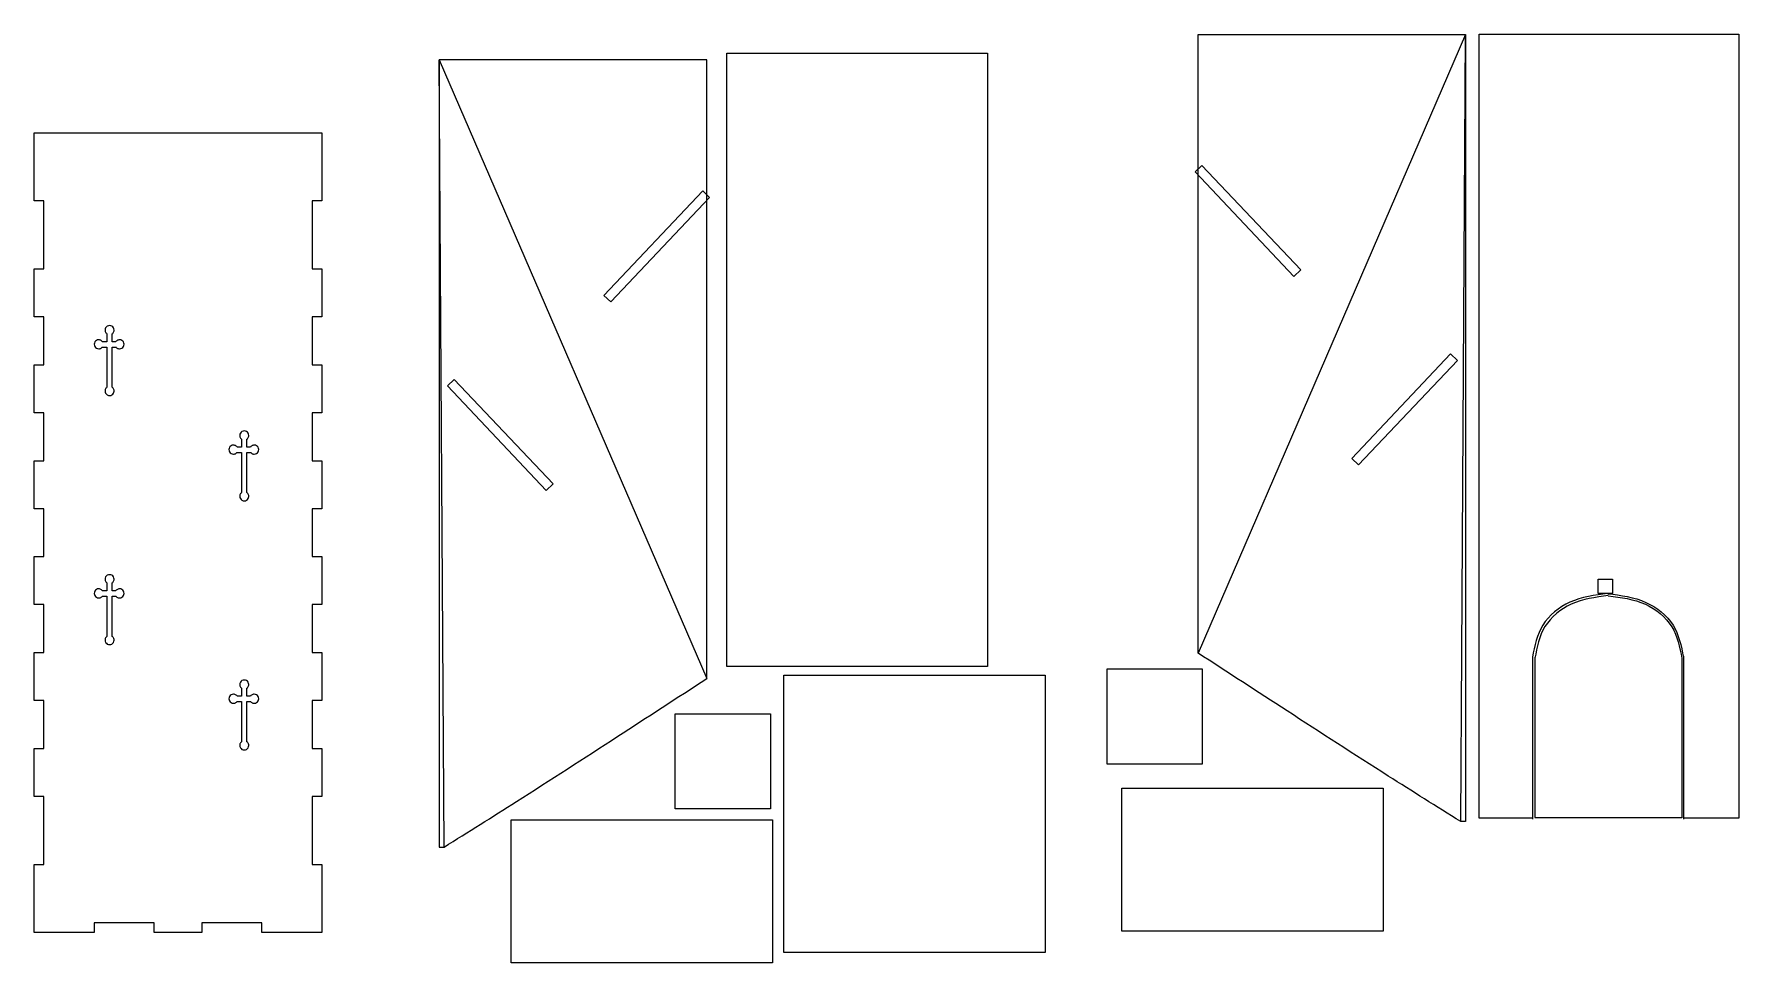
# Model space of a CAD drawing. Extents: x -548 to 2336, y 6 to 838.
# Drawn here: x 824 to 2336, y 6 to 829 of the extents above; entities that cross this region are included whole.
import ezdxf

# ---------------------------------------------------------------- set-up
doc = ezdxf.new("R2010")
doc.units = 0
doc.layers.get('0').update_dxf_attribs({"linetype": 'CONTINUOUS'})

msp = doc.modelspace()

# ---------------------------------------------------------------- linework, layer by layer
at = {"color": 6}
for points in [[(1856.093538, 280.305989), (1856.093538, 828.696613), (2093.288818, 828.696613), (2093.288818, 828.696613)], [(2093.288818, 828.696613), (2093.288818, 130.918453), (2088.913858, 130.918453)], [(1183.387984, 806.097571), (1183.387984, 108.319411), (1187.762944, 108.319411)], [(1420.583264, 257.706947), (1420.583264, 806.097571), (1183.387984, 806.097571), (1183.387984, 806.097571)], [(1438.35072, 812.157974), (1669.49288, 812.157974), (1669.49288, 268.385749), (1438.35072, 268.385749), (1438.35072, 812.157974)], [(1720.5556, 260.749117), (1720.5556, 14.957621), (1488.92288, 14.957621), (1488.92288, 260.749117), (1720.5556, 260.749117)], [(2020.30256, 160.665389), (2020.30256, 33.695461), (1788.65152, 33.695461), (1788.65152, 160.665389), (2020.30256, 160.665389)], [(1479.0464, 132.632477), (1479.0464, 5.662581), (1247.39536, 5.662581), (1247.39536, 132.632477), (1479.0464, 132.632477)]]:
    msp.add_lwpolyline(points, close=True, dxfattribs=at)
for points in [[(2151.94232, 133.911589), (2105.3032, 133.911589), (2105.3032, 828.992349), (2335.5016, 828.992349), (2335.5016, 133.911589), (2287.28688, 133.911589)], [(2152.442999, 277.551123), (2152.442999, 133.206017)], [(2286.421219, 277.47065), (2286.421219, 133.125543)]]:
    msp.add_lwpolyline(points, dxfattribs=at)
at = {"color": 5}
for points in [[(824.40008, 741.359109), (1079.5184, 741.359109), (1079.5184, 681.122838), (1071.014456, 681.122838), (1071.014456, 620.886573), (1079.5184, 620.886573), (1079.5184, 578.366845), (1071.014456, 578.366845), (1071.014456, 535.847133), (1079.5184, 535.847133), (1079.5184, 493.327413), (1071.014456, 493.327413), (1071.014456, 450.807693), (1079.5184, 450.807693), (1079.5184, 408.287965), (1071.014456, 408.287965), (1071.014456, 365.768253), (1079.5184, 365.768253), (1079.5184, 323.248525), (1071.014456, 323.248525), (1071.014456, 280.728813), (1079.5184, 280.728813), (1079.5184, 238.209085), (1071.014456, 238.209085), (1071.014456, 195.689373), (1079.5184, 195.689373), (1079.5184, 153.169645), (1071.014456, 153.169645), (1071.014456, 92.933381), (1079.5184, 92.933381), (1079.5184, 32.697109), (1026.368752, 32.697109), (1026.368752, 41.201053), (973.219096, 41.201053), (973.219096, 32.697109), (930.699376, 32.697109), (930.699376, 41.201053), (877.54973, 41.201053), (877.54973, 32.697109), (824.40008, 32.697109), (824.40008, 92.933381), (832.904024, 92.933381), (832.904024, 153.169645), (824.40008, 153.169645), (824.40008, 195.689373), (832.904024, 195.689373), (832.904024, 238.209085), (824.40008, 238.209085), (824.40008, 280.728813), (832.904024, 280.728813), (832.904024, 323.248525), (824.40008, 323.248525), (824.40008, 365.768253), (832.904024, 365.768253), (832.904024, 408.287965), (824.40008, 408.287965), (824.40008, 450.807693), (832.904024, 450.807693), (832.904024, 493.327413), (824.40008, 493.327413), (824.40008, 535.847133), (832.904024, 535.847133), (832.904024, 578.366845), (824.40008, 578.366845), (824.40008, 620.886573), (832.904024, 620.886573), (832.904024, 681.122838), (824.40008, 681.122838), (824.40008, 741.359109)], [(1859.600674, 712.528232), (1947.141735, 619.904641), (1941.043359, 614.1409), (1853.502299, 706.764491), (1859.600674, 712.528232)], [(1417.076127, 689.92919), (1329.535067, 597.305599), (1335.633443, 591.541859), (1423.174503, 684.165449), (1417.076127, 689.92919)], [(2079.851154, 545.444787), (1992.310099, 452.821203), (1998.408457, 447.057479), (2085.949512, 539.681063), (2079.851154, 545.444787)], [(1196.825648, 522.845746), (1284.366703, 430.222161), (1278.268344, 424.458437), (1190.72729, 517.082022), (1196.825648, 522.845746)], [(2210.71664, 345.836597), (2223.58232, 345.836597), (2223.58232, 332.970869), (2210.71664, 332.970869), (2210.71664, 345.836597)]]:
    msp.add_lwpolyline(points, close=True, dxfattribs=at)
at = {"color": 3}
for points in [[(888.977351, 563.322277), (888.977351, 556.284908), (885.003672, 556.284908)], [(891.291431, 570.603638), (891.291431, 570.603638)], [(896.823831, 556.284908), (893.599591, 556.284908), (893.599591, 563.316357)], [(884.807352, 551.525948), (888.977351, 551.525948), (888.977351, 515.874952)], [(893.599591, 515.880872), (893.599591, 551.525948), (897.020151, 551.525948)], [(1008.373475, 469.948413), (1008.373475, 462.911044), (1004.399796, 462.911044)], [(1010.687555, 477.229774), (1010.687555, 477.229774)], [(1016.219955, 462.911044), (1012.995715, 462.911044), (1012.995715, 469.942493)], [(1004.203476, 458.152084), (1008.373475, 458.152084), (1008.373475, 422.501088)], [(1012.995715, 422.507008), (1012.995715, 458.152084), (1016.416275, 458.152084)], [(891.291431, 349.803614), (891.291431, 349.803614)], [(888.977351, 342.522253), (888.977351, 335.484884), (885.003672, 335.484884)], [(896.823831, 335.484884), (893.599591, 335.484884), (893.599591, 342.516333)], [(884.807352, 330.725924), (888.977351, 330.725924), (888.977351, 295.074928)], [(893.599591, 295.080848), (893.599591, 330.725924), (897.020151, 330.725924)], [(1008.373475, 249.148413), (1008.373475, 242.111044), (1004.399796, 242.111044)], [(1010.687555, 256.429774), (1010.687555, 256.429774)], [(1016.219955, 242.111044), (1012.995715, 242.111044), (1012.995715, 249.142493)], [(1004.203476, 237.352084), (1008.373475, 237.352084), (1008.373475, 201.701088)], [(1012.995715, 201.707008), (1012.995715, 237.352084), (1016.416275, 237.352084)]]:
    msp.add_lwpolyline(points, dxfattribs=at)
at = {"color": 5}
for points in [[(2154.608989, 276.593731), (2154.608989, 134.449844), (2220.395882, 134.449844)], [(2284.979315, 276.514485), (2284.979315, 134.370598), (2220.778126, 134.370598)]]:
    msp.add_lwpolyline(points, dxfattribs=at)
at = {"color": 1}
for points in [[(1775.41664, 266.212301), (1859.818376, 266.212301), (1859.818376, 181.810557), (1775.41664, 181.810557), (1775.41664, 266.212301)], [(1392.61096, 226.513917), (1477.012696, 226.513917), (1477.012696, 142.112173), (1392.61096, 142.112173), (1392.61096, 226.513917)]]:
    msp.add_lwpolyline(points, close=True, dxfattribs=at)
at = {"color": 3}
for points, knots in [([(891.291431, 570.603638), (890.584528, 570.493405), (889.191876, 570.276238), (887.65808, 568.681895), (887.164113, 566.857168), (887.425157, 565.302108), (888.01682, 564.14148), (888.658052, 563.594596), (888.977351, 563.322277)], [0, 0, 0, 0, 2.096687, 4.13063, 6.227372, 7.532557, 8.79175, 10.040647, 10.040647, 10.040647, 10.040647]), ([(893.599591, 563.316357), (893.920073, 563.588761), (894.563729, 564.135858), (895.15729, 565.299071), (895.419022, 566.856124), (894.924908, 568.6819), (893.391049, 570.27626), (891.998365, 570.493411), (891.291431, 570.603638)], [0, 0, 0, 0, 1.251662, 2.51384, 3.822109, 5.918847, 7.952792, 10.049568, 10.049568, 10.049568, 10.049568]), ([(885.003672, 556.284908), (884.731297, 556.616063), (884.184402, 557.28098), (883.003047, 557.896665), (881.432602, 558.16609), (879.582706, 557.669741), (878.051708, 556.135881), (877.483465, 554.036319), (878.051719, 551.936746), (879.582579, 550.402844), (881.395687, 549.916551), (882.893672, 550.152159), (883.993767, 550.671376), (884.537057, 551.242036), (884.807352, 551.525948)], [0, 0, 0, 0, 1.275643, 2.561335, 3.893989, 5.990744, 8.024647, 10.121325, 12.218093, 14.252001, 16.348753, 17.57122, 18.750716, 19.918543, 19.918543, 19.918543, 19.918543]), ([(897.020151, 551.525948), (897.290452, 551.242036), (897.833755, 550.671374), (898.933851, 550.152169), (900.431823, 549.916545), (902.244919, 550.402866), (903.775817, 551.936728), (904.34414, 554.036319), (903.775828, 556.135898), (902.244791, 557.669722), (900.394898, 558.166092), (898.824455, 557.896664), (897.6431, 557.28098), (897.096206, 556.616063), (896.823831, 556.284908)], [0, 0, 0, 0, 1.16784, 2.347352, 3.569783, 5.666521, 7.700469, 9.797247, 11.893935, 13.927878, 16.024619, 17.357272, 18.642965, 19.918608, 19.918608, 19.918608, 19.918608]), ([(888.977351, 515.874952), (888.65799, 515.602161), (888.016267, 515.054014), (887.425482, 513.890469), (887.164009, 512.336918), (887.658052, 510.49562), (889.191894, 508.964673), (891.291461, 508.396418), (893.391032, 508.964652), (894.924933, 510.495615), (895.419133, 512.337946), (895.156947, 513.893463), (894.564286, 515.059599), (893.920135, 515.607984), (893.599591, 515.880872)], [0, 0, 0, 0, 1.249967, 2.511681, 3.818381, 5.915138, 7.949044, 10.045722, 12.142489, 14.176397, 16.27315, 17.582865, 18.847594, 20.100349, 20.100349, 20.100349, 20.100349]), ([(1010.687555, 477.229774), (1009.980652, 477.119541), (1008.588, 476.902374), (1007.054204, 475.308031), (1006.560237, 473.483304), (1006.821281, 471.928244), (1007.412944, 470.767616), (1008.054176, 470.220732), (1008.373475, 469.948413)], [0, 0, 0, 0, 2.096687, 4.13063, 6.227372, 7.532557, 8.79175, 10.040647, 10.040647, 10.040647, 10.040647]), ([(1012.995715, 469.942493), (1013.316197, 470.214897), (1013.959853, 470.761994), (1014.553414, 471.925207), (1014.815146, 473.48226), (1014.321032, 475.308036), (1012.787173, 476.902396), (1011.394489, 477.119547), (1010.687555, 477.229774)], [0, 0, 0, 0, 1.251662, 2.51384, 3.822109, 5.918847, 7.952792, 10.049568, 10.049568, 10.049568, 10.049568]), ([(1004.399796, 462.911044), (1004.127421, 463.242199), (1003.580526, 463.907116), (1002.399171, 464.522801), (1000.828726, 464.792226), (998.97883, 464.295877), (997.447832, 462.762017), (996.879589, 460.662455), (997.447843, 458.562882), (998.978703, 457.02898), (1000.791811, 456.542687), (1002.289796, 456.778295), (1003.389891, 457.297512), (1003.933181, 457.868172), (1004.203476, 458.152084)], [0, 0, 0, 0, 1.275643, 2.561335, 3.893989, 5.990744, 8.024647, 10.121325, 12.218093, 14.252001, 16.348753, 17.57122, 18.750716, 19.918543, 19.918543, 19.918543, 19.918543]), ([(1016.416275, 458.152084), (1016.686576, 457.868172), (1017.229879, 457.29751), (1018.329975, 456.778305), (1019.827947, 456.542681), (1021.641043, 457.029002), (1023.171941, 458.562864), (1023.740264, 460.662455), (1023.171952, 462.762034), (1021.640915, 464.295858), (1019.791022, 464.792228), (1018.220579, 464.5228), (1017.039224, 463.907116), (1016.49233, 463.242199), (1016.219955, 462.911044)], [0, 0, 0, 0, 1.16784, 2.347352, 3.569783, 5.666521, 7.700469, 9.797247, 11.893935, 13.927878, 16.024619, 17.357272, 18.642965, 19.918608, 19.918608, 19.918608, 19.918608]), ([(1008.373475, 422.501088), (1008.054114, 422.228297), (1007.412391, 421.68015), (1006.821606, 420.516605), (1006.560133, 418.963054), (1007.054176, 417.121756), (1008.588018, 415.590809), (1010.687585, 415.022554), (1012.787156, 415.590788), (1014.321057, 417.121751), (1014.815257, 418.964082), (1014.553071, 420.519599), (1013.96041, 421.685735), (1013.316259, 422.23412), (1012.995715, 422.507008)], [0, 0, 0, 0, 1.249967, 2.511681, 3.818381, 5.915138, 7.949044, 10.045722, 12.142489, 14.176397, 16.27315, 17.582865, 18.847594, 20.100349, 20.100349, 20.100349, 20.100349]), ([(891.291431, 349.803614), (890.584528, 349.693381), (889.191876, 349.476214), (887.65808, 347.881871), (887.164113, 346.057144), (887.425157, 344.502084), (888.01682, 343.341456), (888.658052, 342.794572), (888.977351, 342.522253)], [0, 0, 0, 0, 2.096687, 4.13063, 6.227372, 7.532557, 8.79175, 10.040647, 10.040647, 10.040647, 10.040647]), ([(893.599591, 342.516333), (893.920073, 342.788737), (894.563729, 343.335834), (895.15729, 344.499047), (895.419022, 346.0561), (894.924908, 347.881876), (893.391049, 349.476236), (891.998365, 349.693387), (891.291431, 349.803614)], [0, 0, 0, 0, 1.251662, 2.51384, 3.822109, 5.918847, 7.952792, 10.049568, 10.049568, 10.049568, 10.049568]), ([(885.003672, 335.484884), (884.731297, 335.816039), (884.184402, 336.480956), (883.003047, 337.096641), (881.432602, 337.366066), (879.582706, 336.869717), (878.051708, 335.335857), (877.483465, 333.236295), (878.051719, 331.136722), (879.582579, 329.60282), (881.395687, 329.116527), (882.893672, 329.352135), (883.993767, 329.871352), (884.537057, 330.442012), (884.807352, 330.725924)], [0, 0, 0, 0, 1.275643, 2.561335, 3.893989, 5.990744, 8.024647, 10.121325, 12.218093, 14.252001, 16.348753, 17.57122, 18.750716, 19.918543, 19.918543, 19.918543, 19.918543]), ([(897.020151, 330.725924), (897.290452, 330.442012), (897.833755, 329.87135), (898.933851, 329.352145), (900.431823, 329.116521), (902.244919, 329.602842), (903.775817, 331.136704), (904.34414, 333.236295), (903.775828, 335.335874), (902.244791, 336.869698), (900.394898, 337.366068), (898.824455, 337.09664), (897.6431, 336.480956), (897.096206, 335.816039), (896.823831, 335.484884)], [0, 0, 0, 0, 1.16784, 2.347352, 3.569783, 5.666521, 7.700469, 9.797247, 11.893935, 13.927878, 16.024619, 17.357272, 18.642965, 19.918608, 19.918608, 19.918608, 19.918608]), ([(888.977351, 295.074928), (888.65799, 294.802137), (888.016267, 294.25399), (887.425482, 293.090445), (887.164009, 291.536894), (887.658052, 289.695596), (889.191894, 288.164649), (891.291461, 287.596394), (893.391032, 288.164628), (894.924933, 289.695591), (895.419133, 291.537922), (895.156947, 293.093439), (894.564286, 294.259575), (893.920135, 294.80796), (893.599591, 295.080848)], [0, 0, 0, 0, 1.249967, 2.511681, 3.818381, 5.915138, 7.949044, 10.045722, 12.142489, 14.176397, 16.27315, 17.582865, 18.847594, 20.100349, 20.100349, 20.100349, 20.100349]), ([(1004.399796, 242.111044), (1004.127421, 242.442199), (1003.580526, 243.107116), (1002.399171, 243.722801), (1000.828726, 243.992226), (998.97883, 243.495877), (997.447832, 241.962017), (996.879589, 239.862455), (997.447843, 237.762882), (998.978703, 236.22898), (1000.791811, 235.742687), (1002.289796, 235.978295), (1003.389891, 236.497512), (1003.933181, 237.068172), (1004.203476, 237.352084)], [0, 0, 0, 0, 1.275643, 2.561335, 3.893989, 5.990744, 8.024647, 10.121325, 12.218093, 14.252001, 16.348753, 17.57122, 18.750716, 19.918543, 19.918543, 19.918543, 19.918543]), ([(1010.687555, 256.429774), (1009.980652, 256.319541), (1008.588, 256.102374), (1007.054204, 254.508031), (1006.560237, 252.683304), (1006.821281, 251.128244), (1007.412944, 249.967616), (1008.054176, 249.420732), (1008.373475, 249.148413)], [0, 0, 0, 0, 2.096687, 4.13063, 6.227372, 7.532557, 8.79175, 10.040647, 10.040647, 10.040647, 10.040647]), ([(1012.995715, 249.142493), (1013.316197, 249.414897), (1013.959853, 249.961994), (1014.553414, 251.125207), (1014.815146, 252.68226), (1014.321032, 254.508036), (1012.787173, 256.102396), (1011.394489, 256.319547), (1010.687555, 256.429774)], [0, 0, 0, 0, 1.251662, 2.51384, 3.822109, 5.918847, 7.952792, 10.049568, 10.049568, 10.049568, 10.049568]), ([(1016.416275, 237.352084), (1016.686576, 237.068172), (1017.229879, 236.49751), (1018.329975, 235.978305), (1019.827947, 235.742681), (1021.641043, 236.229002), (1023.171941, 237.762864), (1023.740264, 239.862455), (1023.171952, 241.962034), (1021.640915, 243.495858), (1019.791022, 243.992228), (1018.220579, 243.7228), (1017.039224, 243.107116), (1016.49233, 242.442199), (1016.219955, 242.111044)], [0, 0, 0, 0, 1.16784, 2.347352, 3.569783, 5.666521, 7.700469, 9.797247, 11.893935, 13.927878, 16.024619, 17.357272, 18.642965, 19.918608, 19.918608, 19.918608, 19.918608]), ([(1008.373475, 201.701088), (1008.054114, 201.428297), (1007.412391, 200.88015), (1006.821606, 199.716605), (1006.560133, 198.163054), (1007.054176, 196.321756), (1008.588018, 194.790809), (1010.687585, 194.222554), (1012.787156, 194.790788), (1014.321057, 196.321751), (1014.815257, 198.164082), (1014.553071, 199.719599), (1013.96041, 200.885735), (1013.316259, 201.43412), (1012.995715, 201.707008)], [0, 0, 0, 0, 1.249967, 2.511681, 3.818381, 5.915138, 7.949044, 10.045722, 12.142489, 14.176397, 16.27315, 17.582865, 18.847594, 20.100349, 20.100349, 20.100349, 20.100349])]:
    msp.add_open_spline(points, degree=3, knots=knots, dxfattribs=at)
at = {"color": 6}
for points, knots in [([(2219.236672, 333.019657), (2207.733408, 331.559175), (2185.776332, 328.771452), (2158.637687, 307.196119), (2154.493654, 286.686733), (2152.46952, 276.669016)], [0, 0, 0, 0, 34.472157, 65.79939, 95.711439, 95.711439, 95.711439, 95.711439]), ([(2219.394468, 332.938728), (2230.934475, 331.479723), (2252.948299, 328.696512), (2280.190876, 307.141943), (2284.359503, 286.60908), (2286.393875, 276.588633)], [0, 0, 0, 0, 34.586185, 65.976927, 95.898617, 95.898617, 95.898617, 95.898617]), ([(2088.913858, 130.918453), (2067.481921, 144.337046), (2015.895184, 176.635643), (1938.517736, 226.794786), (1882.385657, 263.236694), (1856.093538, 280.305989)], [0, 0, 0, 0, 75.857336, 182.588845, 276.630444, 276.630444, 276.630444, 276.630444]), ([(1187.762944, 108.319411), (1209.19488, 121.738005), (1260.781617, 154.036601), (1338.159065, 204.195744), (1394.291145, 240.637653), (1420.583264, 257.706947)], [0, 0, 0, 0, 75.857336, 182.588845, 276.630444, 276.630444, 276.630444, 276.630444])]:
    msp.add_open_spline(points, degree=3, knots=knots, dxfattribs=at)
at = {"color": 5}
for points, knots in [([(2219.603978, 331.216387), (2208.399466, 329.77313), (2186.967738, 327.012503), (2160.59261, 305.697704), (2156.5938, 285.580453), (2154.634796, 275.725076)], [0, 0, 0, 0, 33.563994, 64.200418, 93.623257, 93.623257, 93.623257, 93.623257]), ([(2219.757525, 331.136692), (2230.99781, 329.694953), (2252.484701, 326.938929), (2278.961319, 305.644129), (2282.983804, 285.503999), (2284.952708, 275.645919)], [0, 0, 0, 0, 33.674884, 64.372797, 93.804911, 93.804911, 93.804911, 93.804911])]:
    msp.add_open_spline(points, degree=3, knots=knots, dxfattribs=at)

doc.saveas('drawing.dxf')
